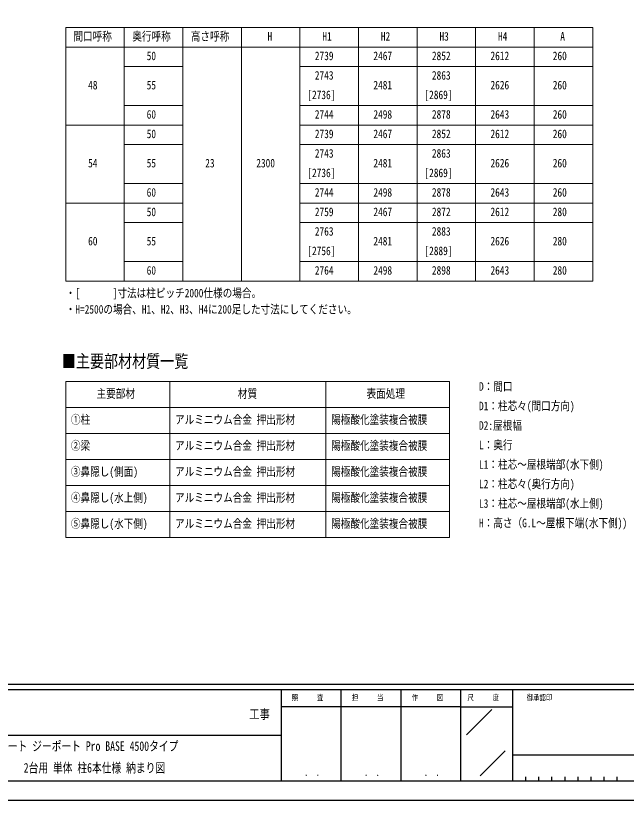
# Model space of a CAD drawing. Units: millimetres, scale not verified. Extents: x -16820 to 16820, y -11880 to 11880.
# Drawn here: x 1102 to 10487, y -11880 to 191 of the extents above; entities that cross this region are included whole.
import ezdxf
from ezdxf.enums import TextEntityAlignment as Align

# ---------------------------------------------------------------- set-up
doc = ezdxf.new("R2010")
doc.units = ezdxf.units.MM
doc.header["$LTSCALE"] = 50
doc.layers.add('0-1_TABLE1', color=7, linetype='Continuous', lineweight=18)
doc.layers.add('0-2_USER1', color=3, linetype='Continuous')
doc.layers.add('0-8_YKK_ZWAK', color=7, linetype='Continuous')
doc.styles.add('ＭＳ ゴシック', font='')
doc.styles.get('ＭＳ ゴシック').set_extended_font_data('MS Gothic')

msp = doc.modelspace()

# ---------------------------------------------------------------- linework, layer by layer
at = {"layer": '0-1_TABLE1'}
for p, q in [((1870.43, 7.3), (9970.43, 7.3)), ((1870.43, 7.3), (1870.43, -3892.7)), ((2770.43, 7.3), (2770.43, -3892.7)), ((3670.43, 7.3), (3670.43, -3892.7)), ((4570.43, 7.3), (4570.43, -3892.7)), ((5470.43, 7.3), (5470.43, -3892.7)), ((6370.43, 7.3), (6370.43, -3892.7)), ((7270.43, 7.3), (7270.43, -3892.7)), ((8170.43, 7.3), (8170.43, -3892.7)), ((9070.43, 7.3), (9070.43, -3892.7)), ((9970.43, 7.3), (9970.43, -3892.7)), ((1870.43, -292.7), (9970.43, -292.7)), ((2770.43, -592.7), (3670.43, -592.7)), ((5470.43, -592.7), (9970.43, -592.7)), ((2770.43, -1192.7), (3670.43, -1192.7)), ((5470.43, -1192.7), (9970.43, -1192.7)), ((1870.43, -1492.7), (3670.43, -1492.7)), ((5470.43, -1492.7), (9970.43, -1492.7)), ((2770.43, -1792.7), (3670.43, -1792.7)), ((5470.43, -1792.7), (9970.43, -1792.7)), ((2770.43, -2392.7), (3670.43, -2392.7)), ((5470.43, -2392.7), (9970.43, -2392.7)), ((1870.43, -2692.7), (3670.43, -2692.7)), ((5470.43, -2692.7), (9970.43, -2692.7)), ((2770.43, -2992.7), (3670.43, -2992.7)), ((5470.43, -2992.7), (9970.43, -2992.7)), ((2770.43, -3592.7), (3670.43, -3592.7)), ((5470.43, -3592.7), (9970.43, -3592.7)), ((1870.43, -3892.7), (9970.43, -3892.7)), ((1870.43, -5439.13), (7770.43, -5439.13)), ((1870.43, -5439.13), (1870.43, -7839.13)), ((3470.43, -5439.13), (3470.43, -7839.13)), ((5870.43, -5439.13), (5870.43, -7839.13)), ((7770.43, -5439.13), (7770.43, -7839.13)), ((1870.43, -5839.13), (7770.43, -5839.13)), ((1870.43, -6239.13), (7770.43, -6239.13)), ((1870.43, -6639.13), (7770.43, -6639.13)), ((1870.43, -7039.13), (7770.43, -7039.13)), ((1870.43, -7439.13), (7770.43, -7439.13)), ((1870.43, -7839.13), (7770.43, -7839.13))]:
    msp.add_line(p, q, dxfattribs=at)
at = {"layer": '0-8_YKK_ZWAK'}
for p, q in [((15580.08, -10100), (-15619.92, -10100)), ((15580.08, -10100), (-15619.92, -10100)), ((5180.08, -10180), (-19.92, -10180)), ((5180.08, -10180), (-19.92, -10180)), ((6100.08, -10180), (6100.08, -11580)), ((6100.08, -10180), (6100.08, -11580)), ((7020.08, -10180), (7020.08, -11580)), ((7020.08, -10180), (7020.08, -11580)), ((7940.08, -10180), (7940.08, -11580)), ((8740.08, -10180), (7940.08, -10180)), ((7940.08, -10180), (7940.08, -11580)), ((8740.08, -10180), (7940.08, -10180)), ((12870.08, -10180), (8740.08, -10180)), ((8740.08, -10180), (8740.08, -11580)), ((12870.08, -10180), (8740.08, -10180)), ((8740.08, -10180), (8740.08, -11580)), ((7940.08, -10440), (5180.08, -10440)), ((7940.08, -10440), (5180.08, -10440)), ((7940.08, -10440), (8740.08, -10440)), ((7940.08, -10440), (8740.08, -10440)), ((8028.42, -10873.16), (8420.15, -10481.43)), ((8028.42, -10873.16), (8420.15, -10481.43)), ((-19.92, -10880), (5180.08, -10880)), ((-19.92, -10880), (5180.08, -10880)), ((8242.69, -11503.95), (8627.57, -11119.07)), ((8242.69, -11503.95), (8627.57, -11119.07)), ((8740.08, -11180), (12870.08, -11180)), ((8740.08, -11180), (12870.08, -11180)), ((-19.92, -11580), (5180.08, -11580)), ((-19.92, -11580), (5180.08, -11580)), ((5180.08, -11580), (7940.08, -11580)), ((5180.08, -11580), (7940.08, -11580)), ((7940.08, -11580), (8740.08, -11580)), ((7940.08, -11580), (8740.08, -11580)), ((8740.08, -11580), (12870.08, -11580)), ((8740.08, -11580), (12870.08, -11580)), ((8940.08, -11520), (8940.08, -11580)), ((8940.08, -11520), (8940.08, -11580)), ((9140.08, -11520), (9140.08, -11580)), ((9140.08, -11520), (9140.08, -11580)), ((9340.08, -11520), (9340.08, -11580)), ((9340.08, -11520), (9340.08, -11580)), ((9540.08, -11520), (9540.08, -11580)), ((9540.08, -11520), (9540.08, -11580)), ((9740.08, -11520), (9740.08, -11580)), ((9740.08, -11520), (9740.08, -11580)), ((9940.08, -11520), (9940.08, -11580)), ((9940.08, -11520), (9940.08, -11580)), ((10140.08, -11520), (10140.08, -11580)), ((10140.08, -11520), (10140.08, -11580)), ((10340.08, -11520), (10340.08, -11580)), ((10340.08, -11520), (10340.08, -11580))]:
    msp.add_line(p, q, dxfattribs=at)
msp.add_lwpolyline([(-16820, -11880), (16820, -11880), (16820, 11880), (-16820, 11880)], close=True, dxfattribs=at)
msp.add_lwpolyline([(-16820, -11880), (16820, -11880), (16820, 11880), (-16820, 11880)], close=True, dxfattribs=at)
msp.add_lwpolyline([(7940.08, -10180), (5180.08, -10180), (5180.08, -11580)], dxfattribs=at)
msp.add_lwpolyline([(7940.08, -10180), (5180.08, -10180), (5180.08, -11580)], dxfattribs=at)

# ---------------------------------------------------------------- texts
at = {"layer": '0-1_TABLE1', "style": 'ＭＳ ゴシック', "width": 0.8}
for s, p in [('間口呼称', (1989.23, -232.7)), ('奥行呼称', (2894.03, -232.7)), ('高さ呼称', (3794.03, -232.7)), ('H', (4972.43, -232.7)), ('H1', (5814.83, -232.7)), ('H2', (6714.83, -232.7)), ('H3', (7614.83, -232.7)), ('H4', (8514.83, -232.7)), ('A', (9472.43, -232.7)), ('50', (3114.83, -532.7)), ('2739', (5699.63, -532.7)), ('2467', (6599.63, -532.7)), ('2852', (7499.63, -532.7)), ('2612', (8399.63, -532.7)), ('260', (9357.23, -532.7)), ('2743', (5699.63, -832.7)), ('2863', (7499.63, -832.7)), ('48', (2214.83, -982.7)), ('55', (3114.83, -982.7)), ('2481', (6599.63, -982.7)), ('2626', (8399.63, -982.7)), ('260', (9357.23, -982.7)), ('[2736]', (5584.43, -1132.7)), ('[2869]', (7384.43, -1132.7)), ('60', (3114.83, -1432.7)), ('2744', (5699.63, -1432.7)), ('2498', (6599.63, -1432.7)), ('2878', (7499.63, -1432.7)), ('2643', (8399.63, -1432.7)), ('260', (9357.23, -1432.7)), ('50', (3114.83, -1732.7)), ('2739', (5699.63, -1732.7)), ('2467', (6599.63, -1732.7)), ('2852', (7499.63, -1732.7)), ('2612', (8399.63, -1732.7)), ('260', (9357.23, -1732.7)), ('2743', (5699.63, -2032.7)), ('2863', (7499.63, -2032.7)), ('54', (2214.83, -2182.7)), ('55', (3114.83, -2182.7)), ('23', (4014.83, -2182.7)), ('2300', (4799.63, -2182.7)), ('2481', (6599.63, -2182.7)), ('2626', (8399.63, -2182.7)), ('260', (9357.23, -2182.7)), ('[2736]', (5584.43, -2332.7)), ('[2869]', (7384.43, -2332.7)), ('60', (3114.83, -2632.7)), ('2744', (5699.63, -2632.7)), ('2498', (6599.63, -2632.7)), ('2878', (7499.63, -2632.7)), ('2643', (8399.63, -2632.7)), ('260', (9357.23, -2632.7)), ('50', (3114.83, -2932.7)), ('2759', (5699.63, -2932.7)), ('2467', (6599.63, -2932.7)), ('2872', (7499.63, -2932.7)), ('2612', (8399.63, -2932.7)), ('280', (9357.23, -2932.7)), ('2763', (5699.63, -3232.7)), ('2883', (7499.63, -3232.7)), ('60', (2214.83, -3382.7)), ('55', (3114.83, -3382.7)), ('2481', (6599.63, -3382.7)), ('2626', (8399.63, -3382.7)), ('280', (9357.23, -3382.7)), ('[2756]', (5584.43, -3532.7)), ('[2889]', (7384.43, -3532.7)), ('60', (3114.83, -3832.7)), ('2764', (5699.63, -3832.7)), ('2498', (6599.63, -3832.7)), ('2898', (7499.63, -3832.7)), ('2643', (8399.63, -3832.7)), ('280', (9357.23, -3832.7)), ('主要部材', (2344.03, -5729.13)), ('材質', (4516.83, -5729.13)), ('表面処理', (6494.03, -5729.13)), ('①柱', (1950.43, -6129.13)), ('アルミニウム合金 押出形材', (3550.43, -6129.13)), ('陽極酸化塗装複合被膜', (5950.43, -6129.13)), ('②梁', (1950.43, -6529.13)), ('アルミニウム合金 押出形材', (3550.43, -6529.13)), ('陽極酸化塗装複合被膜', (5950.43, -6529.13)), ('③鼻隠し(側面)', (1950.43, -6929.13)), ('アルミニウム合金 押出形材', (3550.43, -6929.13)), ('陽極酸化塗装複合被膜', (5950.43, -6929.13)), ('④鼻隠し(水上側)', (1950.43, -7329.13)), ('アルミニウム合金 押出形材', (3550.43, -7329.13)), ('陽極酸化塗装複合被膜', (5950.43, -7329.13)), ('⑤鼻隠し(水下側)', (1950.43, -7729.13)), ('アルミニウム合金 押出形材', (3550.43, -7729.13)), ('陽極酸化塗装複合被膜', (5950.43, -7729.13))]:
    msp.add_text(s, height=132, dxfattribs=at).set_placement(p, align=Align.BOTTOM_LEFT)
at = {"layer": '0-2_USER1', "style": 'ＭＳ ゴシック'}
for s, height, width, p in [('・[       ]寸法は柱ピッチ2000仕様の場合。', 132, 0.8, (1870.43, -4181.98)), ('・H=2500の場合、H1、H2、H3、H4に200足した寸法にしてください。', 132, 0.8, (1870.43, -4431.98)), ('■主要部材材質一覧', 197.9, 0.8, (1810.85, -5282.97)), ('D：間口', 132, 0.8, (8223.36, -5619.13)), ('D1：柱芯々(間口方向)', 132, 0.8, (8223.36, -5919.13)), ('D2:屋根幅', 132, 0.8, (8223.36, -6219.13)), ('L：奥行', 132, 0.8, (8223.36, -6519.13)), ('L1：柱芯～屋根端部(水下側)', 132, 0.8, (8223.36, -6819.13)), ('L2：柱芯々(奥行方向)', 132, 0.8, (8223.36, -7119.13)), ('L3：柱芯～屋根端部(水上側)', 132, 0.8, (8223.36, -7419.13)), ('H：高さ（G.L～屋根下端(水下側))', 132, 0.8, (8223.36, -7719.13)), ('カーポート ジーポート Pro BASE 4500タイプ', 146.6, 0.75, (530.08, -11163.33)), ('2台用 単体 柱6本仕様 納まり図', 146.6, 0.75, (1225.08, -11496.67))]:
    msp.add_text(s, height=height, dxfattribs=dict(at, width=width)).set_placement(p, align=Align.BOTTOM_LEFT)
at = {"layer": '0-8_YKK_ZWAK', "style": 'ＭＳ ゴシック', "width": 0.8}
for s, height, p in [('照     査', 87.98, (5345.68, -10370)), ('照     査', 87.98, (5345.68, -10370)), ('担     当', 87.98, (6268.88, -10370)), ('担     当', 87.98, (6268.88, -10370)), ('作     図', 87.98, (7188.88, -10370)), ('作     図', 87.98, (7188.88, -10370)), ('尺     度', 87.98, (8045.68, -10370)), ('尺     度', 87.98, (8045.68, -10370)), ('御承認印', 87.98, (8956.55, -10370)), ('御承認印', 87.98, (8956.55, -10370)), ('工事', 146.6, (4689.33, -10669.86)), ('工事', 146.6, (4689.33, -10669.86)), ('． ．', 103.7, (5540, -11537.41)), ('． ．', 103.7, (5540, -11537.41)), ('． ．', 103.7, (6460, -11537.41)), ('． ．', 103.7, (6460, -11537.41)), ('． ．', 103.7, (7380, -11537.41)), ('． ．', 103.7, (7380, -11537.41))]:
    msp.add_text(s, height=height, dxfattribs=at).set_placement(p, align=Align.BOTTOM_LEFT)

doc.saveas('drawing.dxf')
